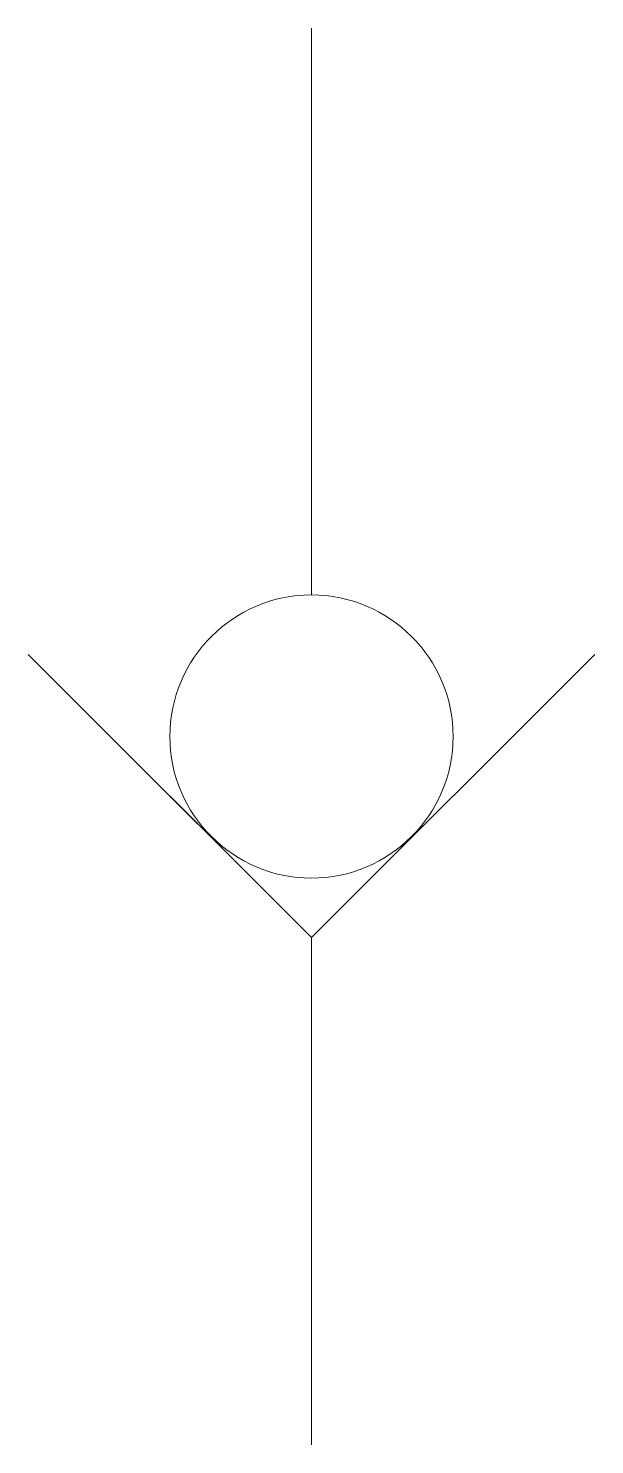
# Model space of a CAD drawing. Header units: millimetres. Extents: x 132 to 136, y 279.8 to 289.8.
import ezdxf

# ---------------------------------------------------------------- set-up
doc = ezdxf.new("R2010")
doc.units = ezdxf.units.MM
doc.layers.add('Слой по умолчанию', color=7, linetype='Continuous')

# ---------------------------------------------------------------- blocks, each defined once
blk = doc.blocks.new('2026106-22178-1')
at = {"layer": 'Слой по умолчанию', "color": 7, "linetype": 'Continuous', "lineweight": 5}
for points in [[(2, -4), (2, 0)], [(0, -4.419995), (2, -6.419995)], [(2, -6.419995), (4, -4.419995)], [(2, -6.419995), (0.4, -4.819995)], [(2, -10), (2, -6.419995)]]:
    blk.add_lwpolyline(points, dxfattribs=at)
at = {"layer": 'Слой по умолчанию', "color": 7, "linetype": 'Continuous', "lineweight": 5, "flags": 128}
blk.add_lwpolyline([(3, -5), (3, -5), (3, -5), (2.999, -5.051), (2.995, -5.102), (2.989, -5.152), (2.98, -5.202), (2.969, -5.25), (2.955, -5.297), (2.939, -5.344), (2.921, -5.389), (2.901, -5.434), (2.879, -5.477), (2.855, -5.519), (2.829, -5.559), (2.801, -5.598), (2.772, -5.636), (2.74, -5.672), (2.707, -5.707), (2.672, -5.74), (2.636, -5.772), (2.598, -5.801), (2.559, -5.829), (2.519, -5.855), (2.477, -5.879), (2.434, -5.901), (2.389, -5.921), (2.344, -5.939), (2.297, -5.955), (2.25, -5.969), (2.202, -5.98), (2.152, -5.988), (2.102, -5.995), (2.051, -5.999), (2, -6), (1.949, -5.999), (1.898, -5.995), (1.848, -5.989), (1.798, -5.98), (1.75, -5.969), (1.703, -5.955), (1.656, -5.939), (1.611, -5.921), (1.566, -5.901), (1.523, -5.879), (1.481, -5.855), (1.441, -5.829), (1.402, -5.801), (1.364, -5.772), (1.328, -5.74), (1.293, -5.707), (1.26, -5.672), (1.228, -5.636), (1.199, -5.598), (1.171, -5.559), (1.145, -5.519), (1.121, -5.477), (1.099, -5.434), (1.079, -5.389), (1.061, -5.344), (1.045, -5.297), (1.031, -5.25), (1.02, -5.202), (1.012, -5.152), (1.005, -5.102), (1.001, -5.051), (1, -5), (1.001, -4.949), (1.005, -4.898), (1.012, -4.848), (1.02, -4.798), (1.032, -4.75), (1.045, -4.703), (1.061, -4.656), (1.079, -4.611), (1.099, -4.566), (1.121, -4.523), (1.145, -4.481), (1.171, -4.441), (1.199, -4.402), (1.228, -4.364), (1.26, -4.328), (1.293, -4.293), (1.328, -4.26), (1.364, -4.228), (1.402, -4.199), (1.441, -4.171), (1.481, -4.145), (1.523, -4.121), (1.566, -4.099), (1.611, -4.079), (1.656, -4.061), (1.703, -4.045), (1.75, -4.031), (1.798, -4.02), (1.848, -4.012), (1.898, -4.005), (1.949, -4.001), (2, -4), (2.051, -4.001), (2.102, -4.005), (2.152, -4.012), (2.202, -4.02), (2.25, -4.032), (2.297, -4.045), (2.344, -4.061), (2.389, -4.079), (2.434, -4.099), (2.477, -4.121), (2.519, -4.145), (2.559, -4.171), (2.598, -4.199), (2.636, -4.228), (2.672, -4.26), (2.707, -4.293), (2.74, -4.328), (2.772, -4.364), (2.801, -4.402), (2.829, -4.441), (2.855, -4.481), (2.879, -4.523), (2.901, -4.566), (2.921, -4.611), (2.939, -4.656), (2.955, -4.703), (2.969, -4.75), (2.98, -4.798), (2.988, -4.848), (2.995, -4.898), (2.999, -4.949), (3, -5), (3, -5), (3, -5)], dxfattribs=at)

msp = doc.modelspace()

# ---------------------------------------------------------------- block references
at = {"layer": 'Слой по умолчанию'}
msp.add_blockref('2026106-22178-1', (132, 289.8), dxfattribs=at)

doc.saveas('drawing.dxf')
